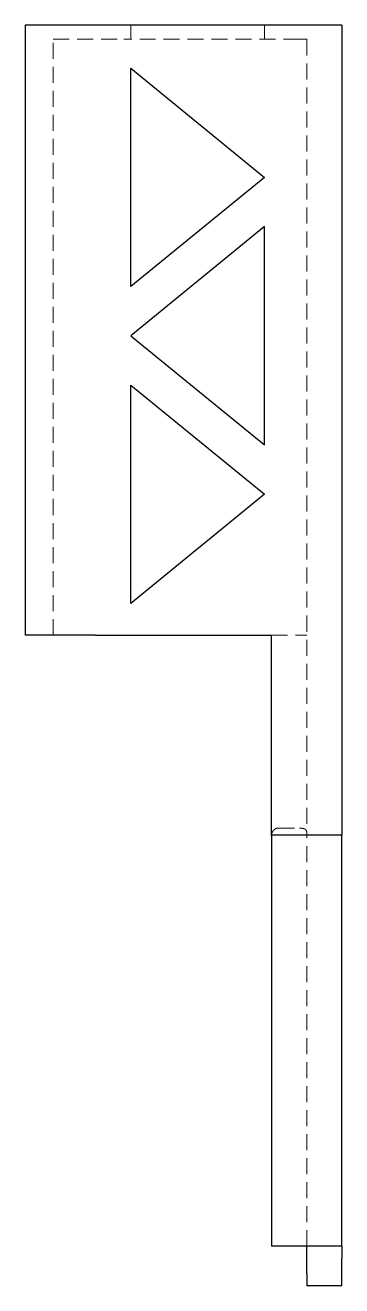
# Model space of a CAD drawing. Header units: millimetres. Extents: x 49 to 236, y 7 to 171.
# Drawn here: x 210.4 to 235.6, y 7 to 107 of the extents above.
import ezdxf

# ---------------------------------------------------------------- set-up
doc = ezdxf.new("R2010")
doc.units = ezdxf.units.MM
doc.linetypes.add('HIDDEN', pattern=[1.905, 1.27, -0.635])

msp = doc.modelspace()

# ---------------------------------------------------------------- linework, layer by layer
at = {"color": 7, "linetype": 'Continuous', "lineweight": 25}
for p, q in [((210.43, 107), (210.43, 58.62)), ((216.02, 107), (210.43, 107)), ((235.57, 107), (216.02, 107)), ((235.57, 107), (235.57, 42.75)), ((218.81, 86.27), (218.81, 103.59)), ((218.81, 103.59), (229.42, 94.93)), ((229.42, 94.93), (218.81, 86.27)), ((229.42, 91.02), (218.81, 82.36)), ((229.42, 73.7), (229.42, 91.02)), ((218.81, 82.36), (229.42, 73.7)), ((218.81, 78.45), (229.42, 69.79)), ((218.81, 61.13), (218.81, 78.45)), ((229.42, 69.79), (218.81, 61.13)), ((216.02, 58.62), (210.43, 58.62)), ((216.02, 58.62), (229.98, 58.62)), ((229.98, 42.75), (229.98, 58.62)), ((235.57, 42.75), (229.98, 42.75)), ((229.98, 42.69), (229.98, 42.75)), ((235.57, 10.13), (229.98, 10.13)), ((232.78, 9.17), (232.78, 10.13)), ((235.57, 10.13), (235.57, 9.17)), ((232.78, 7.95), (232.78, 9.17)), ((235.57, 7.95), (235.57, 9.17)), ((232.78, 7.95), (232.78, 7)), ((235.57, 7), (232.78, 7)), ((235.57, 7), (235.57, 7.95))]:
    msp.add_line(p, q, dxfattribs=at)
at = {"color": 7, "linetype": 'HIDDEN', "lineweight": 18}
for p, q in [((218.81, 107), (218.81, 105.88)), ((229.42, 107), (229.42, 105.88)), ((212.66, 58.62), (212.66, 105.88)), ((212.66, 105.88), (218.25, 105.88)), ((232.22, 105.88), (218.25, 105.88)), ((232.78, 105.88), (232.22, 105.88)), ((232.78, 105.88), (232.78, 43.03)), ((229.98, 58.62), (232.22, 58.62)), ((232.22, 58.62), (232.78, 58.62)), ((230.54, 43.31), (232.22, 43.31))]:
    msp.add_line(p, q, dxfattribs=at)
for points, knots in [([(229.98, 42.69), (229.98, 42.76), (230, 42.84), (230.05, 43), (230.09, 43.07), (230.2, 43.19), (230.27, 43.24), (230.41, 43.3), (230.48, 43.31), (230.54, 43.31)], [0, 0, 0, 0, 0.25, 0.25, 0.5, 0.5, 0.75, 0.75, 1, 1, 1, 1]), ([(232.78, 43.03), (232.78, 43.07), (232.76, 43.11), (232.7, 43.18), (232.66, 43.21), (232.5, 43.29), (232.36, 43.31), (232.22, 43.31)], [0, 0, 0, 0, 0.25, 0.25, 0.5, 0.5, 1, 1, 1, 1])]:
    msp.add_open_spline(points, degree=3, knots=knots, dxfattribs=at)
msp.add_open_spline([(232.78, 10.13), (232.78, 23.34), (232.78, 36.55), (232.78, 43.03)], degree=3, dxfattribs=at)
at = {"color": 7, "linetype": 'Continuous', "lineweight": 25}
msp.add_open_spline([(229.98, 42.75), (229.98, 41.32), (229.98, 39.44), (229.98, 34.98), (229.98, 32.4), (229.98, 28.14), (229.98, 26.66), (229.98, 23.58), (229.98, 21.98), (229.98, 18.7), (229.98, 17.02), (229.98, 13.6), (229.98, 11.86), (229.98, 10.13)], degree=3, knots=[0, 0, 0, 0, 0.25, 0.25, 0.5, 0.5, 0.625, 0.625, 0.75, 0.75, 0.875, 0.875, 1, 1, 1, 1], dxfattribs=at)
msp.add_open_spline([(235.57, 10.13), (235.57, 23.54), (235.57, 36.94), (235.57, 42.75)], degree=3, dxfattribs=at)

doc.saveas('drawing.dxf')
